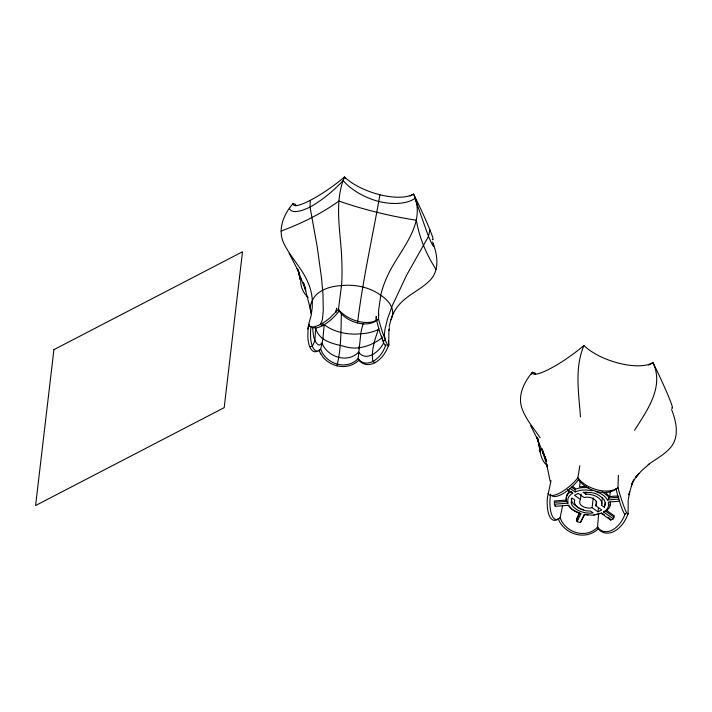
<?xml version="1.0" encoding="UTF-8"?>
<svg xmlns="http://www.w3.org/2000/svg" width="712" height="712" viewBox="0 0 712 712"><rect width="100%" height="100%" fill="white"/><g stroke="black" fill="none" stroke-linecap="round" stroke-linejoin="round"><path stroke-width="1.07" d="M378.588 315.505L378.597 313.707M341.395 313.102C340.888 330.671 341.306 348.729 336.918 365.79M432.264 239.401A41.492 2.439 64.3 0 0 413.574 194.073A41.492 17.088 18.2 0 1 379.941 194.759A41.492 17.088 18.2 0 1 344.501 176.959A41.492 7.939 -35.7 0 1 310.298 200.321L310.04 207.05L317.143 246.397L321.566 278.285L322.937 293.833L323.275 310.396L322.403 319.679L320.391 324.432L322.305 325.785L323.106 323.88M308.082 328.428L309.364 324.307L308.02 328.962L307.842 336.936A24.742 9.817 -81.9 0 0 316.982 351.39M363.165 323.907A67.373 16.741 85.4 0 0 360.895 332.913L358.145 358.563C359.177 361.918 362.773 363.743 365.995 364.455A24.742 16.554 -68.9 0 0 388.743 344.715L388.912 329.638M409.987 196.049A39.302 16.741 18.4 0 0 411.598 195.097L413.574 194.073C426.986 223.746 400.482 249.031 388.503 273.773A67.373 35.716 -54.9 0 0 380.929 294.403L378.606 310.414L378.57 319.243A24.742 2.056 73.7 0 0 387.924 345.551L388.396 345.943L388.743 344.715M628.18 499.815L628.082 514.233A24.742 2.056 73.7 0 1 617.989 487.818L618.39 475.304M587.961 514.892L584.766 514.367L580.405 522.528L577.103 521.709L580.912 513.788C576.142 512.355 571.229 509.783 568.79 505.253L555.262 506.33L554.426 504.229L554.408 500.99L566.485 500.029M388.672 345.658L388.432 340.879M581.517 520.08L581.384 521.389M386.002 345.017L385.984 345.16A22.41 2.314 75.1 0 1 376.595 320.267L378.57 319.243L373.159 321.744L369.804 322.34A24.742 14.73 20.9 0 1 338.467 309.311L329.763 318.042A24.742 8.793 -43.7 0 1 308.536 324.841L308.02 328.962M359.088 346.45L358.884 348.284M577.103 521.709L576.551 518.852L579.532 512.658M598.507 515.025L597.564 527.138L598.231 528.82L600.323 530.841A24.742 16.554 -68.9 0 0 628.162 513.29M568.692 490.452L568.443 492.588L566.966 494.564L566.111 498.035L566.414 499.637M580.173 481.49L579.55 486.821L586.216 486.252M596.318 501.39L595.802 505.751L601.729 509.926L598.027 511.848L592.099 507.674C587.302 509.383 576.506 505.743 580.485 499.495L581.126 494.039M585.86 494.226L583.083 492.268L590.978 492.553A12.282 7.44 6.7 0 1 598.445 495.08L602.032 497.608A12.282 7.44 6.7 0 1 605.031 502.449L605.333 504.052L604.31 507.211L601.533 505.253L601.898 503.767A13.813 8.375 6.7 0 0 588.352 494.235L585.86 494.226L586.118 492.045M592.099 507.674L593.256 497.848M598.027 511.848L598.516 507.647M601.533 505.253L602.423 497.617M604.31 507.211L605.271 502.868M606.054 492.962L609.178 496.611L609.018 497.982L607.496 499.993C605.058 495.463 600.136 492.891 595.374 491.458M609.739 496.522L610.362 491.182M311.082 326.354L310.708 329.425A22.41 8.526 -83.5 0 0 320.685 349.281L322.322 352.752A22.41 20.087 33.4 0 0 358.145 358.563L359.96 360.619A22.41 14.667 -67.1 0 0 385.797 344.991M550.598 494.066L550.118 497.999A22.41 8.526 -83.5 0 0 560.104 517.855L561.741 521.326A22.41 20.087 33.4 0 0 597.564 527.138L599.379 529.194A22.41 14.667 -67.1 0 0 625.216 513.566M551.008 480.689L547.43 497.537A24.742 9.817 -81.9 0 0 558.128 518.879L559.997 522.492A24.742 22.49 35 0 0 598.231 528.82M579.799 465.746L577.877 477.886L578.553 479.559A22.41 13.884 21.4 0 0 613.788 490.408L617.989 487.818L615.524 489.269A24.742 14.73 20.9 0 1 577.877 477.886L575.198 480.92A24.742 8.793 -43.7 0 1 547.955 493.416M562.516 506.107L560.104 517.855L558.128 518.879M379.941 194.759C372.465 237.416 362.711 280.11 357.54 322.972M389.019 330.404L389.42 327.645M628.429 498.978L629.631 491.778L628.999 494.787L632.06 483.715L631.357 485.86L633.724 479.933L632.06 483.368M580.405 522.528L584.223 514.607L593.176 515.212L601.774 513.014L601.106 513.263L610.816 520.098L613.281 518.817L614.314 515.835L606.508 510.335M336.126 311.954L336.732 308.082L335.779 312.346M429.932 229.958L428.508 236.402L406.561 275.259L392.063 306.169L387.604 318.638L385.005 329.131L384.311 335.014L385.512 340.567L382.842 340.781L381.846 336.153M389.188 326.577L390.906 319.368M609.962 505.217L610.433 503.304M308.536 324.841L311.064 315.808L312.257 307.522L312.283 299.885A67.373 52.457 25.7 0 0 307.032 280.288C301.025 267.481 290.861 257.255 284.488 244.67C276.941 230.893 283.207 214.579 292.952 203.712A41.492 7.939 -35.7 0 0 310.298 200.321M378.74 328.49C375.046 338.983 370.934 350.135 372.901 361.411L374.823 362.764M671.674 407.976A41.492 2.439 64.3 0 0 652.984 362.648A41.492 17.088 18.2 0 1 619.351 363.334A41.492 17.088 18.2 0 1 583.911 345.534C574.344 368.175 578.847 393.202 580.458 416.885M555.262 506.33L555.591 505.493M576.417 520.161L579.799 513.138L580.912 513.788M390.701 320.231L391.707 318.193A37.362 22.642 6.7 0 0 380.751 295.329L378.268 293.558A37.362 22.642 6.7 0 0 341.538 285.619L338.049 285.877A37.362 22.642 6.7 0 0 312.283 300.802L311.278 302.831A37.362 22.642 6.7 0 0 311.367 313.725L311.18 312.63M383.67 342.757C379.888 351.23 366.253 362.542 358.608 352.12C347.91 363.761 327.173 357.015 322.047 343.059L319.546 344.973L318.282 344.884C313.031 341.137 313.351 333.332 312.604 327.591M631.669 484.169L634.543 479.123L639.047 473.302L635.754 477.307L641.574 470.721L649.54 463.752M634.534 430.279C647.066 410.539 664.412 386.945 652.984 362.648L651.008 363.672A39.302 16.741 18.4 0 1 648.499 365.051M595.802 505.751C599.78 499.504 588.984 495.863 584.187 497.572L578.26 493.398L574.557 495.321L580.485 499.495M345.169 178.641L344.501 176.959C333.252 204.193 341.324 233.919 341.84 262.212A67.373 16.741 85.4 0 1 341.618 284.667L338.467 309.311L339.135 310.993L336.732 313.965A22.41 8.464 -44.9 0 1 313.236 327.654M578.553 479.559L576.142 482.54A22.41 8.464 -44.9 0 1 551.373 495.392M376.595 320.267L374.37 321.833A22.41 13.884 21.4 0 1 339.135 310.993M648.249 464.616C656.428 458.546 666.103 453.98 672.164 445.507C679.301 434.658 675.982 420.801 671.612 409.56M381.125 338.538C370.267 346.406 356.561 350.74 343.424 346.148C332.459 343.709 318.727 340.71 315.647 328.018L314.9 340.567L312.363 346.415L309.702 346.628M376.114 320.694L376.256 316.368L376.408 320.516M613.281 518.817L603.571 511.981L605.476 511.091A17.453 10.582 6.7 0 0 610.273 504.666L610.353 501.515M584.223 514.607L584.766 514.367M593.755 514.909L599.184 514.002M609.178 496.611L617.963 495.908M554.337 502.343L566.325 501.39L567.945 503.153L554.426 504.229M618.835 497.198L609.018 497.982L607.826 496.05L602.308 491.796M607.496 499.993L618.942 499.076M619.778 501.177L608.333 502.094L608.502 505.369A17.373 10.529 6.7 0 1 603.571 511.981M588.646 487.622L586.056 487.613A17.453 10.582 6.7 0 0 574.824 489.509L571.38 487.079M592.064 490.639L586.732 490.043A17.373 10.529 6.7 0 0 575.18 491.983L569.885 488.254M292.952 203.712L295.605 204.362A39.302 8.01 -36.2 0 0 296.05 205.812M578.812 512.809L572.261 509.587L567.98 505.182M577.485 507.06L574.566 504.906A12.282 7.44 6.7 0 1 571.576 500.064L571.273 498.462M572.386 486.314L574.984 488.147L575.18 491.983M605.476 511.091L614.091 517.152M602.637 513.619L604.363 514.829M607.799 517.25L610.389 519.075L610.816 520.098M567.419 489.536L572.715 493.265A17.373 10.529 6.7 0 0 567.784 499.877L567.945 503.153M308.163 297.411C302.787 292.757 300.028 285.61 300.784 278.534M572.715 493.265L571.122 491.431A17.453 10.582 6.7 0 0 566.334 497.857L566.325 501.39M546.371 464.794C539.482 458.519 540.283 448.658 538.041 440.372L540.301 451.978L539.589 448.106M378.383 329.451A34.63 20.986 6.7 0 1 364.028 333.492L360.77 333.732A34.63 20.986 6.7 0 1 326.514 326.336L324.209 324.672L322.848 339.348L320.685 349.281L318.709 350.304L323.017 357.228L325.954 360.147A24.742 22.49 35 0 0 358.821 360.245M540.105 437.818C533.786 428.152 525.776 419.341 521.914 408.279C517.464 395.374 524.121 382.033 532.371 372.278A41.492 7.939 -35.7 0 0 549.717 368.896A41.492 7.939 -35.7 0 0 583.911 345.534M320.338 353.455L320.578 353.917M289.134 253.303L298.666 271.744L297.207 268.602L305.777 290.772M530.618 425.678L538.085 440.319L536.626 437.177L543.496 454.176L542.402 450.927L547.59 467.481L546.718 464.402L550.109 481.161M545.979 459.863L544.511 456.89L545.695 459.293M545.695 459.026L543.327 453.419L546.638 461.509M545.899 459.623L542.277 449.957L545.784 459.89L543.158 452.04M305.777 289.366L303.223 282.379L304.674 286.411M432.567 242C437.524 254.228 440.034 270.373 429.737 280.653C420.881 289.437 408.884 294.243 400.34 303.401A67.373 52.457 25.7 0 0 391.253 318.308M541.966 448.355L542.856 451.123M304.015 284.355L310.85 310.877M537.444 437.818L537.969 439.891L537.551 438.2M537.604 438.619L538.788 443.923M298.186 270.044L300.153 279.38M299.378 275.348L298.631 271.797L300.17 279.531M540.212 449.851L540.221 451.96M583.76 509.659A12.282 7.44 6.7 0 1 578.162 507.433M625.403 513.735A22.41 2.314 75.1 0 1 616.014 488.841M535.468 374.387A39.302 8.01 -36.2 0 1 535.015 372.937L532.371 372.278A41.492 20.737 -70 0 0 531.695 374.245M289.49 208.402A43.788 13.306 -39.5 0 0 310.04 207.05A43.788 12.273 -41.4 0 0 343.148 180.563A43.788 22.873 21.1 0 0 378.998 201.54A43.788 23.158 18.4 0 0 415.052 198.372A43.788 0.525 70.8 0 0 428.508 236.402A43.788 1.851 69.3 0 0 433.297 244.029M281.142 231.044A283.323 171.69 6.7 0 0 338.921 201.06A283.323 171.69 6.7 0 0 416.36 220.239A283.323 171.69 6.7 0 0 436.011 269.412M53.907 349.654L35.6 505.52L224.2 407.647L242.507 251.781L53.907 349.654M571.602 498.525L571.255 502.797A12.282 7.44 6.7 0 0 574.246 507.638C579.265 512.231 586.59 513.655 593.203 512.978L590.426 511.02L587.934 511.011A13.813 8.375 6.7 0 1 574.388 501.479L574.753 499.993L571.976 498.035L571.602 498.525"/></g></svg>
